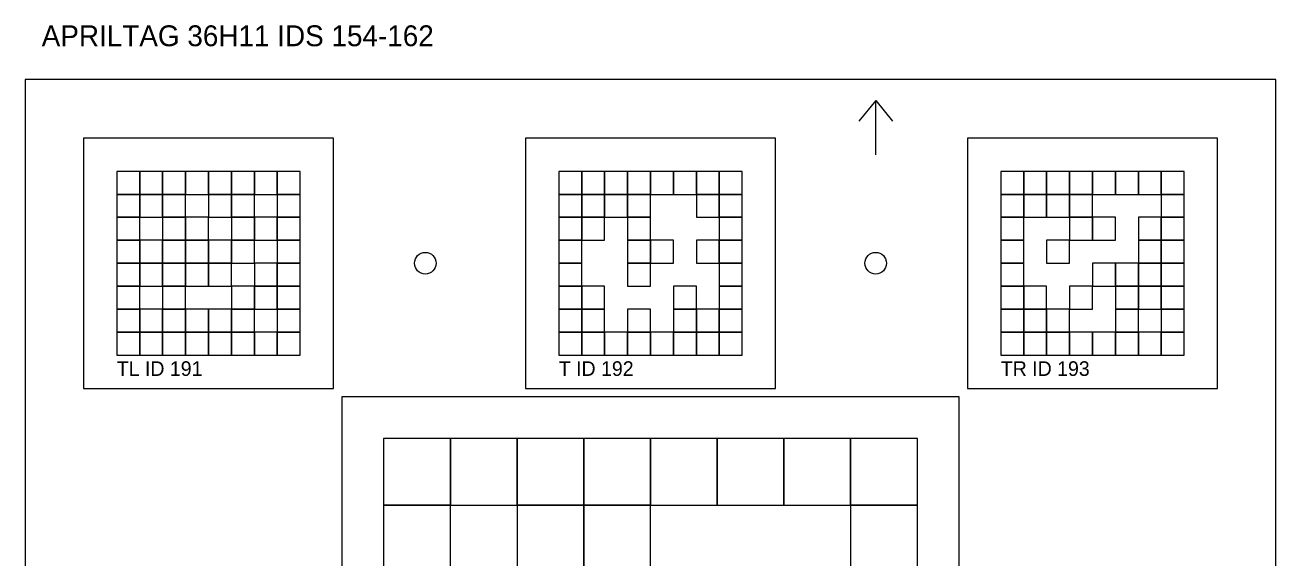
# Model space of a CAD drawing. Extents: x 0 to 1260, y -12 to 1580.
# Drawn here: x 640 to 940, y 825.1 to 953.1 of the extents above; entities that cross this region are included whole.
import ezdxf

# ---------------------------------------------------------------- set-up
doc = ezdxf.new("R2010")
doc.units = 0
for name, color, linetype in [('BLACK_POCKET', 7, 'CONTINUOUS'), ('CUT', 7, 'CONTINUOUS'), ('LABEL', 3, 'CONTINUOUS'), ('MOUNT_HOLE', 6, 'CONTINUOUS'), ('ORIENTATION', 7, 'CONTINUOUS'), ('QUIET_ZONE', 5, 'CONTINUOUS'), ('TAG_BOUNDARY', 8, 'CONTINUOUS')]:
    doc.layers.add(name, color=color, linetype=linetype)

msp = doc.modelspace()

# ---------------------------------------------------------------- linework, layer by layer
at = {"layer": 'BLACK_POCKET'}
for p, q in [((667.5, 918), (662, 918)), ((662, 918), (662, 912.5)), ((667.5, 912.5), (667.5, 918)), ((673, 918), (667.5, 918)), ((667.5, 918), (667.5, 912.5)), ((673, 912.5), (673, 918)), ((678.5, 918), (673, 918)), ((673, 918), (673, 912.5)), ((678.5, 912.5), (678.5, 918)), ((684, 918), (678.5, 918)), ((678.5, 918), (678.5, 912.5)), ((684, 912.5), (684, 918)), ((689.5, 918), (684, 918)), ((684, 918), (684, 912.5)), ((689.5, 912.5), (689.5, 918)), ((695, 918), (689.5, 918)), ((689.5, 918), (689.5, 912.5)), ((695, 912.5), (695, 918)), ((700.5, 918), (695, 918)), ((695, 918), (695, 912.5)), ((700.5, 912.5), (700.5, 918)), ((706, 918), (700.5, 918)), ((700.5, 918), (700.5, 912.5)), ((706, 912.5), (706, 918)), ((773.5, 918), (768, 918)), ((768, 918), (768, 912.5)), ((773.5, 912.5), (773.5, 918)), ((779, 918), (773.5, 918)), ((773.5, 918), (773.5, 912.5)), ((779, 912.5), (779, 918)), ((784.5, 918), (779, 918)), ((779, 918), (779, 912.5)), ((784.5, 912.5), (784.5, 918)), ((790, 918), (784.5, 918)), ((784.5, 918), (784.5, 912.5)), ((790, 912.5), (790, 918)), ((795.5, 918), (790, 918)), ((790, 918), (790, 912.5)), ((795.5, 912.5), (795.5, 918)), ((801, 918), (795.5, 918)), ((795.5, 918), (795.5, 912.5)), ((801, 912.5), (801, 918)), ((806.5, 918), (801, 918)), ((801, 918), (801, 912.5)), ((806.5, 912.5), (806.5, 918)), ((812, 918), (806.5, 918)), ((806.5, 918), (806.5, 912.5)), ((812, 912.5), (812, 918)), ((879.5, 918), (874, 918)), ((874, 918), (874, 912.5)), ((879.5, 912.5), (879.5, 918)), ((885, 918), (879.5, 918)), ((879.5, 918), (879.5, 912.5)), ((885, 912.5), (885, 918)), ((890.5, 918), (885, 918)), ((885, 918), (885, 912.5)), ((890.5, 912.5), (890.5, 918)), ((896, 918), (890.5, 918)), ((890.5, 918), (890.5, 912.5)), ((896, 912.5), (896, 918)), ((901.5, 918), (896, 918)), ((896, 918), (896, 912.5)), ((901.5, 912.5), (901.5, 918)), ((907, 918), (901.5, 918)), ((901.5, 918), (901.5, 912.5)), ((907, 912.5), (907, 918)), ((912.5, 918), (907, 918)), ((907, 918), (907, 912.5)), ((912.5, 912.5), (912.5, 918)), ((918, 918), (912.5, 918)), ((912.5, 918), (912.5, 912.5)), ((918, 912.5), (918, 918)), ((662, 912.5), (667.5, 912.5)), ((667.5, 912.5), (662, 912.5)), ((662, 912.5), (662, 907)), ((667.5, 912.5), (673, 912.5)), ((667.5, 907), (667.5, 912.5)), ((673, 912.5), (667.5, 912.5)), ((667.5, 912.5), (667.5, 907)), ((673, 912.5), (678.5, 912.5)), ((673, 907), (673, 912.5)), ((678.5, 912.5), (673, 912.5)), ((673, 912.5), (673, 907)), ((678.5, 912.5), (684, 912.5)), ((678.5, 907), (678.5, 912.5)), ((684, 912.5), (689.5, 912.5)), ((689.5, 912.5), (684, 912.5)), ((684, 912.5), (684, 907)), ((689.5, 912.5), (695, 912.5)), ((689.5, 907), (689.5, 912.5)), ((695, 912.5), (689.5, 912.5)), ((689.5, 912.5), (689.5, 907)), ((695, 912.5), (700.5, 912.5)), ((695, 907), (695, 912.5)), ((700.5, 912.5), (706, 912.5)), ((706, 912.5), (700.5, 912.5)), ((700.5, 912.5), (700.5, 907)), ((706, 907), (706, 912.5)), ((768, 912.5), (773.5, 912.5)), ((773.5, 912.5), (768, 912.5)), ((768, 912.5), (768, 907)), ((773.5, 912.5), (779, 912.5)), ((773.5, 907), (773.5, 912.5)), ((779, 912.5), (773.5, 912.5)), ((773.5, 912.5), (773.5, 907)), ((779, 912.5), (784.5, 912.5)), ((779, 907), (779, 912.5)), ((784.5, 912.5), (779, 912.5)), ((779, 912.5), (779, 907)), ((784.5, 912.5), (790, 912.5)), ((784.5, 907), (784.5, 912.5)), ((790, 912.5), (784.5, 912.5)), ((784.5, 912.5), (784.5, 907)), ((790, 912.5), (795.5, 912.5)), ((790, 907), (790, 912.5)), ((795.5, 912.5), (801, 912.5)), ((801, 912.5), (806.5, 912.5)), ((806.5, 912.5), (801, 912.5)), ((801, 912.5), (801, 907)), ((806.5, 912.5), (812, 912.5)), ((806.5, 907), (806.5, 912.5)), ((812, 912.5), (806.5, 912.5)), ((806.5, 912.5), (806.5, 907)), ((812, 907), (812, 912.5)), ((874, 912.5), (879.5, 912.5)), ((879.5, 912.5), (874, 912.5)), ((874, 912.5), (874, 907)), ((879.5, 912.5), (885, 912.5)), ((879.5, 907), (879.5, 912.5)), ((885, 912.5), (879.5, 912.5)), ((879.5, 912.5), (879.5, 907)), ((885, 912.5), (890.5, 912.5)), ((885, 907), (885, 912.5)), ((890.5, 912.5), (885, 912.5)), ((885, 912.5), (885, 907)), ((890.5, 912.5), (896, 912.5)), ((890.5, 907), (890.5, 912.5)), ((896, 912.5), (890.5, 912.5)), ((890.5, 912.5), (890.5, 907)), ((896, 912.5), (901.5, 912.5)), ((896, 907), (896, 912.5)), ((901.5, 912.5), (907, 912.5)), ((907, 912.5), (912.5, 912.5)), ((912.5, 912.5), (918, 912.5)), ((918, 912.5), (912.5, 912.5)), ((912.5, 912.5), (912.5, 907)), ((918, 907), (918, 912.5)), ((662, 907), (667.5, 907)), ((667.5, 907), (662, 907)), ((662, 907), (662, 901.5)), ((667.5, 907), (673, 907)), ((667.5, 901.5), (667.5, 907)), ((673, 907), (678.5, 907)), ((678.5, 907), (673, 907)), ((673, 907), (673, 901.5)), ((678.5, 901.5), (678.5, 907)), ((684, 907), (678.5, 907)), ((678.5, 907), (678.5, 901.5)), ((684, 907), (689.5, 907)), ((684, 901.5), (684, 907)), ((689.5, 907), (695, 907)), ((695, 907), (689.5, 907)), ((689.5, 907), (689.5, 901.5)), ((695, 901.5), (695, 907)), ((700.5, 907), (695, 907)), ((695, 907), (695, 901.5)), ((700.5, 907), (706, 907)), ((700.5, 901.5), (700.5, 907)), ((706, 907), (700.5, 907)), ((700.5, 907), (700.5, 901.5)), ((706, 901.5), (706, 907)), ((768, 907), (773.5, 907)), ((773.5, 907), (768, 907)), ((768, 907), (768, 901.5)), ((773.5, 907), (779, 907)), ((773.5, 901.5), (773.5, 907)), ((779, 907), (773.5, 907)), ((773.5, 907), (773.5, 901.5)), ((779, 907), (784.5, 907)), ((779, 901.5), (779, 907)), ((784.5, 907), (790, 907)), ((790, 907), (784.5, 907)), ((784.5, 907), (784.5, 901.5)), ((790, 901.5), (790, 907)), ((801, 907), (806.5, 907)), ((806.5, 907), (812, 907)), ((812, 907), (806.5, 907)), ((806.5, 907), (806.5, 901.5)), ((812, 901.5), (812, 907)), ((874, 907), (879.5, 907)), ((879.5, 907), (874, 907)), ((874, 907), (874, 901.5)), ((879.5, 907), (885, 907)), ((879.5, 901.5), (879.5, 907)), ((885, 907), (890.5, 907)), ((890.5, 907), (896, 907)), ((896, 907), (890.5, 907)), ((890.5, 907), (890.5, 901.5)), ((896, 901.5), (896, 907)), ((901.5, 907), (896, 907)), ((896, 907), (896, 901.5)), ((901.5, 901.5), (901.5, 907)), ((912.5, 907), (907, 907)), ((907, 907), (907, 901.5)), ((912.5, 907), (918, 907)), ((912.5, 901.5), (912.5, 907)), ((918, 907), (912.5, 907)), ((912.5, 907), (912.5, 901.5)), ((918, 901.5), (918, 907)), ((662, 901.5), (667.5, 901.5)), ((667.5, 901.5), (662, 901.5)), ((662, 901.5), (662, 896)), ((667.5, 896), (667.5, 901.5)), ((673, 901.5), (667.5, 901.5)), ((667.5, 901.5), (667.5, 896)), ((673, 901.5), (678.5, 901.5)), ((673, 896), (673, 901.5)), ((678.5, 901.5), (673, 901.5)), ((673, 901.5), (673, 896)), ((678.5, 901.5), (684, 901.5)), ((678.5, 896), (678.5, 901.5)), ((684, 901.5), (678.5, 901.5)), ((678.5, 901.5), (678.5, 896)), ((684, 896), (684, 901.5)), ((689.5, 901.5), (684, 901.5)), ((684, 901.5), (684, 896)), ((689.5, 901.5), (695, 901.5)), ((689.5, 896), (689.5, 901.5)), ((695, 901.5), (689.5, 901.5)), ((689.5, 901.5), (689.5, 896)), ((695, 901.5), (700.5, 901.5)), ((695, 896), (695, 901.5)), ((700.5, 901.5), (706, 901.5)), ((706, 901.5), (700.5, 901.5)), ((700.5, 901.5), (700.5, 896)), ((706, 896), (706, 901.5)), ((768, 901.5), (773.5, 901.5)), ((773.5, 901.5), (768, 901.5)), ((768, 901.5), (768, 896)), ((773.5, 901.5), (779, 901.5)), ((773.5, 896), (773.5, 901.5)), ((784.5, 901.5), (790, 901.5)), ((790, 901.5), (784.5, 901.5)), ((784.5, 901.5), (784.5, 896)), ((790, 896), (790, 901.5)), ((795.5, 901.5), (790, 901.5)), ((790, 901.5), (790, 896)), ((795.5, 896), (795.5, 901.5)), ((806.5, 901.5), (801, 901.5)), ((801, 901.5), (801, 896)), ((806.5, 901.5), (812, 901.5)), ((806.5, 896), (806.5, 901.5)), ((812, 901.5), (806.5, 901.5)), ((806.5, 901.5), (806.5, 896)), ((812, 896), (812, 901.5)), ((874, 901.5), (879.5, 901.5)), ((879.5, 901.5), (874, 901.5)), ((874, 901.5), (874, 896)), ((879.5, 896), (879.5, 901.5)), ((890.5, 901.5), (885, 901.5)), ((885, 901.5), (885, 896)), ((890.5, 901.5), (896, 901.5)), ((890.5, 896), (890.5, 901.5)), ((896, 901.5), (901.5, 901.5)), ((907, 901.5), (912.5, 901.5)), ((912.5, 901.5), (907, 901.5)), ((907, 901.5), (907, 896)), ((912.5, 901.5), (918, 901.5)), ((912.5, 896), (912.5, 901.5)), ((918, 901.5), (912.5, 901.5)), ((912.5, 901.5), (912.5, 896)), ((918, 896), (918, 901.5)), ((662, 896), (667.5, 896)), ((667.5, 896), (662, 896)), ((662, 896), (662, 890.5)), ((667.5, 896), (673, 896)), ((667.5, 890.5), (667.5, 896)), ((673, 896), (667.5, 896)), ((667.5, 896), (667.5, 890.5)), ((673, 896), (678.5, 896)), ((673, 890.5), (673, 896)), ((678.5, 896), (673, 896)), ((673, 896), (673, 890.5)), ((678.5, 896), (684, 896)), ((678.5, 890.5), (678.5, 896)), ((684, 896), (678.5, 896)), ((678.5, 896), (678.5, 890.5)), ((684, 896), (689.5, 896)), ((684, 890.5), (684, 896)), ((689.5, 896), (684, 896)), ((684, 896), (684, 890.5)), ((689.5, 896), (695, 896)), ((689.5, 890.5), (689.5, 896)), ((700.5, 896), (695, 896)), ((695, 896), (695, 890.5)), ((700.5, 896), (706, 896)), ((700.5, 890.5), (700.5, 896)), ((706, 896), (700.5, 896)), ((700.5, 896), (700.5, 890.5)), ((706, 890.5), (706, 896)), ((768, 896), (773.5, 896)), ((773.5, 896), (768, 896)), ((768, 896), (768, 890.5)), ((773.5, 890.5), (773.5, 896)), ((784.5, 896), (790, 896)), ((790, 896), (784.5, 896)), ((784.5, 896), (784.5, 890.5)), ((790, 896), (795.5, 896)), ((790, 890.5), (790, 896)), ((801, 896), (806.5, 896)), ((806.5, 896), (812, 896)), ((812, 896), (806.5, 896)), ((806.5, 896), (806.5, 890.5)), ((812, 890.5), (812, 896)), ((874, 896), (879.5, 896)), ((879.5, 896), (874, 896)), ((874, 896), (874, 890.5)), ((879.5, 890.5), (879.5, 896)), ((885, 896), (890.5, 896)), ((901.5, 896), (896, 896)), ((896, 896), (896, 890.5)), ((901.5, 890.5), (901.5, 896)), ((907, 896), (901.5, 896)), ((901.5, 896), (901.5, 890.5)), ((907, 896), (912.5, 896)), ((907, 890.5), (907, 896)), ((912.5, 896), (907, 896)), ((907, 896), (907, 890.5)), ((912.5, 896), (918, 896)), ((912.5, 890.5), (912.5, 896)), ((918, 896), (912.5, 896)), ((912.5, 896), (912.5, 890.5)), ((918, 890.5), (918, 896)), ((662, 890.5), (667.5, 890.5)), ((667.5, 890.5), (662, 890.5)), ((662, 890.5), (662, 885)), ((667.5, 890.5), (673, 890.5)), ((667.5, 885), (667.5, 890.5)), ((673, 890.5), (678.5, 890.5)), ((678.5, 890.5), (673, 890.5)), ((673, 890.5), (673, 885)), ((678.5, 890.5), (684, 890.5)), ((678.5, 885), (678.5, 890.5)), ((684, 890.5), (689.5, 890.5)), ((695, 890.5), (689.5, 890.5)), ((689.5, 890.5), (689.5, 885)), ((695, 890.5), (700.5, 890.5)), ((695, 885), (695, 890.5)), ((700.5, 890.5), (695, 890.5)), ((695, 890.5), (695, 885)), ((700.5, 890.5), (706, 890.5)), ((700.5, 885), (700.5, 890.5)), ((706, 890.5), (700.5, 890.5)), ((700.5, 890.5), (700.5, 885)), ((706, 885), (706, 890.5)), ((768, 890.5), (773.5, 890.5)), ((773.5, 890.5), (768, 890.5)), ((768, 890.5), (768, 885)), ((773.5, 885), (773.5, 890.5)), ((779, 890.5), (773.5, 890.5)), ((773.5, 890.5), (773.5, 885)), ((779, 885), (779, 890.5)), ((784.5, 890.5), (790, 890.5)), ((801, 890.5), (795.5, 890.5)), ((795.5, 890.5), (795.5, 885)), ((801, 885), (801, 890.5)), ((806.5, 890.5), (812, 890.5)), ((812, 890.5), (806.5, 890.5)), ((806.5, 890.5), (806.5, 885)), ((812, 885), (812, 890.5)), ((874, 890.5), (879.5, 890.5)), ((879.5, 890.5), (874, 890.5)), ((874, 890.5), (874, 885)), ((879.5, 885), (879.5, 890.5)), ((885, 890.5), (879.5, 890.5)), ((879.5, 890.5), (879.5, 885)), ((885, 885), (885, 890.5)), ((896, 890.5), (890.5, 890.5)), ((890.5, 890.5), (890.5, 885)), ((896, 890.5), (901.5, 890.5)), ((896, 885), (896, 890.5)), ((901.5, 890.5), (907, 890.5)), ((907, 890.5), (901.5, 890.5)), ((901.5, 890.5), (901.5, 885)), ((907, 890.5), (912.5, 890.5)), ((907, 885), (907, 890.5)), ((912.5, 890.5), (907, 890.5)), ((907, 890.5), (907, 885)), ((912.5, 890.5), (918, 890.5)), ((912.5, 885), (912.5, 890.5)), ((918, 890.5), (912.5, 890.5)), ((912.5, 890.5), (912.5, 885)), ((918, 885), (918, 890.5)), ((662, 885), (667.5, 885)), ((667.5, 885), (662, 885)), ((662, 885), (662, 879.5)), ((667.5, 879.5), (667.5, 885)), ((673, 885), (667.5, 885)), ((667.5, 885), (667.5, 879.5)), ((673, 885), (678.5, 885)), ((673, 879.5), (673, 885)), ((678.5, 885), (673, 885)), ((673, 885), (673, 879.5)), ((678.5, 879.5), (678.5, 885)), ((684, 885), (678.5, 885)), ((678.5, 885), (678.5, 879.5)), ((684, 879.5), (684, 885)), ((689.5, 885), (684, 885)), ((684, 885), (684, 879.5)), ((689.5, 885), (695, 885)), ((689.5, 879.5), (689.5, 885)), ((695, 885), (689.5, 885)), ((689.5, 885), (689.5, 879.5)), ((695, 885), (700.5, 885)), ((695, 879.5), (695, 885)), ((700.5, 885), (706, 885)), ((706, 885), (700.5, 885)), ((700.5, 885), (700.5, 879.5)), ((706, 879.5), (706, 885)), ((768, 885), (773.5, 885)), ((773.5, 885), (768, 885)), ((768, 885), (768, 879.5)), ((773.5, 885), (779, 885)), ((773.5, 879.5), (773.5, 885)), ((779, 885), (773.5, 885)), ((773.5, 885), (773.5, 879.5)), ((779, 879.5), (779, 885)), ((790, 885), (784.5, 885)), ((784.5, 885), (784.5, 879.5)), ((790, 879.5), (790, 885)), ((795.5, 885), (801, 885)), ((801, 885), (795.5, 885)), ((795.5, 885), (795.5, 879.5)), ((801, 879.5), (801, 885)), ((806.5, 885), (801, 885)), ((801, 885), (801, 879.5)), ((806.5, 885), (812, 885)), ((806.5, 879.5), (806.5, 885)), ((812, 885), (806.5, 885)), ((806.5, 885), (806.5, 879.5)), ((812, 879.5), (812, 885)), ((874, 885), (879.5, 885)), ((879.5, 885), (874, 885)), ((874, 885), (874, 879.5)), ((879.5, 885), (885, 885)), ((879.5, 879.5), (879.5, 885)), ((885, 885), (879.5, 885)), ((879.5, 885), (879.5, 879.5)), ((885, 879.5), (885, 885)), ((890.5, 885), (885, 885)), ((885, 885), (885, 879.5)), ((890.5, 885), (896, 885)), ((890.5, 879.5), (890.5, 885)), ((901.5, 885), (907, 885)), ((907, 885), (901.5, 885)), ((901.5, 885), (901.5, 879.5)), ((907, 885), (912.5, 885)), ((907, 879.5), (907, 885)), ((912.5, 885), (918, 885)), ((918, 885), (912.5, 885)), ((912.5, 885), (912.5, 879.5)), ((918, 879.5), (918, 885)), ((662, 879.5), (667.5, 879.5)), ((667.5, 879.5), (662, 879.5)), ((662, 879.5), (662, 874)), ((667.5, 879.5), (673, 879.5)), ((667.5, 874), (667.5, 879.5)), ((673, 879.5), (667.5, 879.5)), ((667.5, 879.5), (667.5, 874)), ((673, 879.5), (678.5, 879.5)), ((673, 874), (673, 879.5)), ((678.5, 879.5), (673, 879.5)), ((673, 879.5), (673, 874)), ((678.5, 879.5), (684, 879.5)), ((678.5, 874), (678.5, 879.5)), ((684, 879.5), (678.5, 879.5)), ((678.5, 879.5), (678.5, 874)), ((684, 879.5), (689.5, 879.5)), ((684, 874), (684, 879.5)), ((689.5, 879.5), (684, 879.5)), ((684, 879.5), (684, 874)), ((689.5, 879.5), (695, 879.5)), ((689.5, 874), (689.5, 879.5)), ((695, 879.5), (689.5, 879.5)), ((689.5, 879.5), (689.5, 874)), ((695, 874), (695, 879.5)), ((700.5, 879.5), (695, 879.5)), ((695, 879.5), (695, 874)), ((700.5, 879.5), (706, 879.5)), ((700.5, 874), (700.5, 879.5)), ((706, 879.5), (700.5, 879.5)), ((700.5, 879.5), (700.5, 874)), ((706, 874), (706, 879.5)), ((768, 879.5), (773.5, 879.5)), ((773.5, 879.5), (768, 879.5)), ((768, 879.5), (768, 874)), ((773.5, 879.5), (779, 879.5)), ((773.5, 874), (773.5, 879.5)), ((779, 879.5), (773.5, 879.5)), ((773.5, 879.5), (773.5, 874)), ((779, 874), (779, 879.5)), ((784.5, 879.5), (779, 879.5)), ((779, 879.5), (779, 874)), ((784.5, 879.5), (790, 879.5)), ((784.5, 874), (784.5, 879.5)), ((790, 879.5), (784.5, 879.5)), ((784.5, 879.5), (784.5, 874)), ((790, 874), (790, 879.5)), ((795.5, 879.5), (790, 879.5)), ((790, 879.5), (790, 874)), ((795.5, 879.5), (801, 879.5)), ((795.5, 874), (795.5, 879.5)), ((801, 879.5), (795.5, 879.5)), ((795.5, 879.5), (795.5, 874)), ((801, 879.5), (806.5, 879.5)), ((801, 874), (801, 879.5)), ((806.5, 879.5), (801, 879.5)), ((801, 879.5), (801, 874)), ((806.5, 879.5), (812, 879.5)), ((806.5, 874), (806.5, 879.5)), ((812, 879.5), (806.5, 879.5)), ((806.5, 879.5), (806.5, 874)), ((812, 874), (812, 879.5)), ((874, 879.5), (879.5, 879.5)), ((879.5, 879.5), (874, 879.5)), ((874, 879.5), (874, 874)), ((879.5, 879.5), (885, 879.5)), ((879.5, 874), (879.5, 879.5)), ((885, 879.5), (879.5, 879.5)), ((879.5, 879.5), (879.5, 874)), ((885, 879.5), (890.5, 879.5)), ((885, 874), (885, 879.5)), ((890.5, 879.5), (885, 879.5)), ((885, 879.5), (885, 874)), ((890.5, 874), (890.5, 879.5)), ((896, 879.5), (890.5, 879.5)), ((890.5, 879.5), (890.5, 874)), ((896, 874), (896, 879.5)), ((901.5, 879.5), (896, 879.5)), ((896, 879.5), (896, 874)), ((901.5, 879.5), (907, 879.5)), ((901.5, 874), (901.5, 879.5)), ((907, 879.5), (901.5, 879.5)), ((901.5, 879.5), (901.5, 874)), ((907, 874), (907, 879.5)), ((912.5, 879.5), (907, 879.5)), ((907, 879.5), (907, 874)), ((912.5, 879.5), (918, 879.5)), ((912.5, 874), (912.5, 879.5)), ((918, 879.5), (912.5, 879.5)), ((912.5, 879.5), (912.5, 874)), ((918, 874), (918, 879.5)), ((662, 874), (667.5, 874)), ((667.5, 874), (673, 874)), ((673, 874), (678.5, 874)), ((678.5, 874), (684, 874)), ((684, 874), (689.5, 874)), ((689.5, 874), (695, 874)), ((695, 874), (700.5, 874)), ((700.5, 874), (706, 874)), ((768, 874), (773.5, 874)), ((773.5, 874), (779, 874)), ((779, 874), (784.5, 874)), ((784.5, 874), (790, 874)), ((790, 874), (795.5, 874)), ((795.5, 874), (801, 874)), ((801, 874), (806.5, 874)), ((806.5, 874), (812, 874)), ((874, 874), (879.5, 874)), ((879.5, 874), (885, 874)), ((885, 874), (890.5, 874)), ((890.5, 874), (896, 874)), ((896, 874), (901.5, 874)), ((901.5, 874), (907, 874)), ((907, 874), (912.5, 874)), ((912.5, 874), (918, 874)), ((742, 854), (726, 854)), ((726, 854), (726, 838)), ((742, 838), (742, 854)), ((758, 854), (742, 854)), ((742, 854), (742, 838)), ((758, 838), (758, 854)), ((774, 854), (758, 854)), ((758, 854), (758, 838)), ((774, 838), (774, 854)), ((790, 854), (774, 854)), ((774, 854), (774, 838)), ((790, 838), (790, 854)), ((806, 854), (790, 854)), ((790, 854), (790, 838)), ((806, 838), (806, 854)), ((822, 854), (806, 854)), ((806, 854), (806, 838)), ((822, 838), (822, 854)), ((838, 854), (822, 854)), ((822, 854), (822, 838)), ((838, 838), (838, 854)), ((854, 854), (838, 854)), ((838, 854), (838, 838)), ((854, 838), (854, 854)), ((726, 838), (742, 838)), ((742, 838), (726, 838)), ((726, 838), (726, 822)), ((742, 838), (758, 838)), ((742, 822), (742, 838)), ((758, 838), (774, 838)), ((774, 838), (758, 838)), ((758, 838), (758, 822)), ((774, 838), (790, 838)), ((774, 822), (774, 838)), ((790, 838), (774, 838)), ((774, 838), (774, 822)), ((790, 838), (806, 838)), ((790, 822), (790, 838)), ((806, 838), (822, 838)), ((822, 838), (838, 838)), ((838, 838), (854, 838)), ((854, 838), (838, 838)), ((838, 838), (838, 822)), ((854, 822), (854, 838))]:
    msp.add_line(p, q, dxfattribs=at)
at = {"layer": 'CUT'}
for p, q in [((940, 940), (640, 940)), ((640, 940), (640, 640)), ((940, 640), (940, 940))]:
    msp.add_line(p, q, dxfattribs=at)
at = {"layer": 'MOUNT_HOLE'}
for centre in [(736, 896), (844, 896)]:
    msp.add_circle(centre, 2.6, dxfattribs=at)
at = {"layer": 'ORIENTATION'}
for p, q in [((844, 935), (840, 930)), ((844, 922), (844, 935)), ((844, 935), (848, 930))]:
    msp.add_line(p, q, dxfattribs=at)
at = {"layer": 'QUIET_ZONE'}
for p, q in [((714, 926), (654, 926)), ((654, 926), (654, 866)), ((714, 866), (714, 926)), ((820, 926), (760, 926)), ((760, 926), (760, 866)), ((820, 866), (820, 926)), ((926, 926), (866, 926)), ((866, 926), (866, 866)), ((926, 866), (926, 926)), ((654, 866), (714, 866)), ((864, 864), (716, 864)), ((716, 864), (716, 716)), ((760, 866), (820, 866)), ((864, 716), (864, 864)), ((866, 866), (926, 866))]:
    msp.add_line(p, q, dxfattribs=at)
at = {"layer": 'TAG_BOUNDARY'}
for p, q in [((706, 918), (662, 918)), ((662, 918), (662, 874)), ((706, 874), (706, 918)), ((812, 918), (768, 918)), ((768, 918), (768, 874)), ((812, 874), (812, 918)), ((918, 918), (874, 918)), ((874, 918), (874, 874)), ((918, 874), (918, 918)), ((662, 874), (706, 874)), ((768, 874), (812, 874)), ((874, 874), (918, 874)), ((854, 854), (726, 854)), ((726, 854), (726, 726)), ((854, 726), (854, 854))]:
    msp.add_line(p, q, dxfattribs=at)

# ---------------------------------------------------------------- texts
at = {"layer": 'LABEL'}
for s, height, p in [('APRILTAG 36H11 IDS 154-162', 5, (644, 948)), ('TL ID 191', 3.5, (662, 869)), ('T ID 192', 3.5, (768, 869)), ('TR ID 193', 3.5, (874, 869))]:
    msp.add_text(s, height=height, dxfattribs=at).set_placement(p)

doc.saveas('drawing.dxf')
